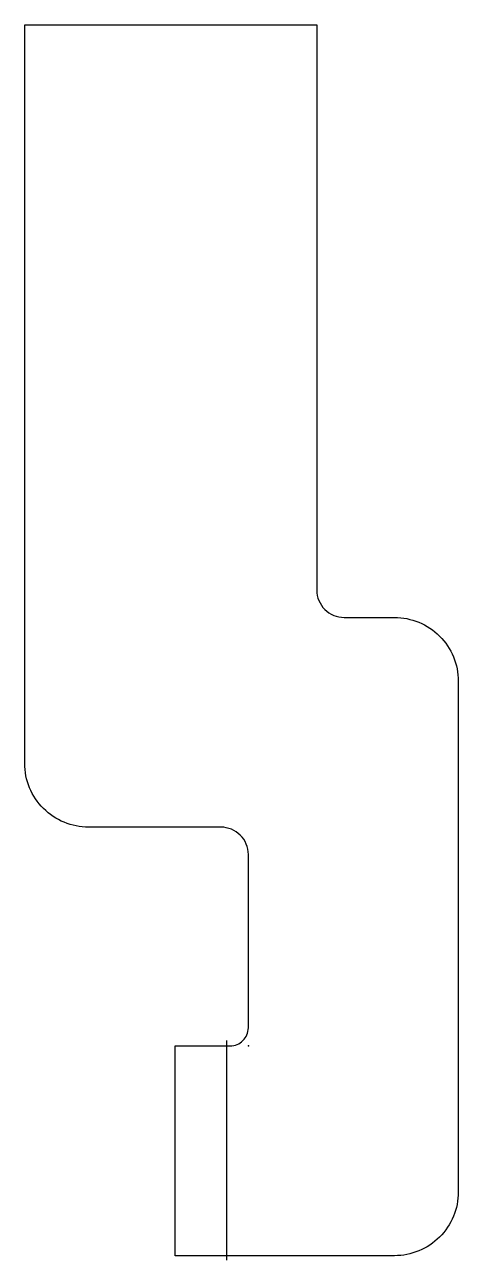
# Model space of a CAD drawing. Header units: millimetres. Extents: x -9 to 14.8, y 65.9 to 133.6.
import ezdxf

# ---------------------------------------------------------------- set-up
doc = ezdxf.new("R2010")
doc.units = ezdxf.units.MM
doc.layers.get('0').update_dxf_attribs({"linetype": 'CONTINUOUS'})

msp = doc.modelspace()

# ---------------------------------------------------------------- linework, layer by layer
msp.add_line((2.05, 77.903), (2.05, 65.853))
msp.add_lwpolyline([(3.25, 66.103), (-0.75, 66.103), (-0.75, 77.603), (2.25, 77.603, 0.414214), (3.25, 78.603), (3.25, 88.103, 0.414214), (1.75, 89.603), (-5.5, 89.603, -0.414214), (-9, 93.103), (-9, 133.603), (7, 133.603), (7, 102.603, 0.414214), (8.5, 101.103), (11.25, 101.103, -0.414214), (14.75, 97.603), (14.75, 69.603, -0.414214), (11.25, 66.103)], format="xyb", close=True)
msp.add_point((3.25, 77.603))

doc.saveas('drawing.dxf')
